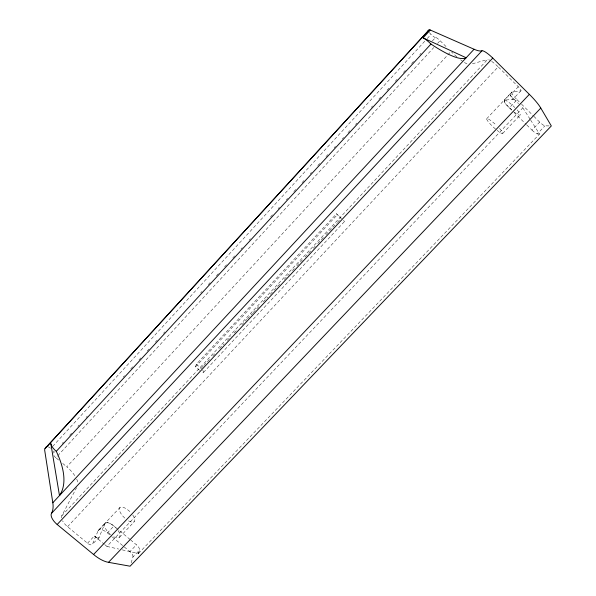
<?xml version="1.0" encoding="UTF-8"?>
<svg xmlns="http://www.w3.org/2000/svg" width="596" height="596" viewBox="0 0 596 596"><rect width="100%" height="100%" fill="white"/><g stroke="black" fill="none" stroke-linecap="round" stroke-linejoin="round"><path stroke-width="0.45" stroke-dasharray="2.98 2.23" d="M122.254 549.862L138.495 553.498L139.568 549.81A4.992 2.108 45.1 0 0 136.447 544.796L130.807 540.103M203.191 366.175L199.392 370.235L195.533 366.86L196.33 364.231L336.531 213.763L341.359 218.263M138.443 553.49L139.553 549.914M131.135 562.84L132.975 556.969L139.516 550.13M98.318 539.298L104.836 523.504L119.945 507.487M130.107 539.514L113.896 526.022C111.564 524.264 107.079 520.777 104.613 523.914L98.057 530.872L92.477 544.193A5.193 2.354 44 0 1 87.53 543.209L67.549 526.715A10.37 4.694 43.1 0 1 62.528 520.748M61.53 517.902A10.37 4.694 43.1 0 1 61.79 515.756L76.571 487.684M52.694 446.382L424.739 41.251M427.257 38.509L431.035 34.397M53.342 453.079L54.601 451.708M62.155 443.498L63.414 442.128M69.717 435.281L71.602 433.225M77.897 426.378L79.156 425.008M86.085 417.483L87.344 416.112M123.23 377.089L124.489 375.718M130.792 368.872L132.677 366.816M138.972 359.969L140.865 357.92M147.16 351.074L149.045 349.018M155.347 342.171L157.232 340.115M163.528 333.276L164.787 331.905M200.681 292.882L201.94 291.511M208.235 284.665L210.12 282.608M216.422 275.762L218.307 273.713M224.603 266.866L226.495 264.81M232.79 257.964L234.682 255.915M240.978 249.068L242.237 247.698M249.158 240.166L250.417 238.795M270.569 216.892L272.454 214.836M278.123 208.675L279.382 207.304M286.311 199.772L287.57 198.401M293.865 191.554L295.758 189.506M302.053 182.659L303.938 180.603M310.233 173.756L311.492 172.386M317.795 165.539L319.68 163.49M325.975 156.644L327.867 154.588M334.162 147.741L335.421 146.37M342.35 138.846L343.609 137.475M348.012 132.684L349.904 130.628M355.566 124.467L356.825 123.096M371.308 107.347L372.567 105.984M378.87 99.137L380.755 97.081M387.05 90.234L388.942 88.178M395.237 81.332L397.122 79.283M403.425 72.436L405.31 70.38M411.605 63.534L413.497 61.485M419.793 54.638L421.052 53.267M432.383 40.945L435.534 37.518A5.111 0.931 43.8 0 1 440.072 40.677L447.149 47.635M58.624 460.03L55.905 457.758L57.171 456.387M57.797 455.702L433.769 47.524M437.553 43.411L440.072 40.677M74.768 475.638A19.281 8.091 41.9 0 0 66.774 466.847L451.008 51.435M195.533 366.86L337.269 214.798L336.531 213.763M61.79 515.756L487.491 59.555A11.331 2.302 43.1 0 1 489.86 60.256M203.825 365.497L210.15 358.717M212.683 356.006L215.849 352.616M219.641 348.548L224.074 343.803M227.24 340.413L231.032 336.345M234.198 332.955L237.364 329.566M241.79 324.82L246.856 319.396M247.489 318.718L252.548 313.295M253.181 312.617L259.513 305.845M263.305 301.777L267.738 297.031M270.264 294.32L273.43 290.93M274.063 290.252L281.021 282.795M284.188 279.405L289.254 273.981M292.413 270.591L294.312 268.558M296.845 265.846L302.537 259.744M305.07 257.032L310.762 250.938M313.295 248.227L315.195 246.193M317.728 243.481L323.419 237.379M325.952 234.668L332.277 227.888M332.911 227.21L336.71 223.142M337.343 222.464L341.135 218.397L337.269 214.798M203.527 372.411L344.585 221.429L343.549 220.356M67.549 526.715L498.182 66.834L518.274 86.74A5.677 1.155 42.8 0 1 520.785 90.883L512.188 91.896L504.417 100.128C503.627 104.456 511.293 108.301 513.253 111.661M98.429 530.276L104.978 523.333M486.686 118.731L511.852 92.045M87.53 543.209L94.332 535.998A5.2 2.302 43.9 0 0 99.241 537.026L92.32 544.461M520.941 90.823L512.724 99.405A5.669 1.08 42.8 0 0 510.169 95.338L518.274 86.74M98.057 530.872A10.043 4.396 44.3 0 1 107.392 532.891L113.896 526.022A10.057 4.299 44.2 0 1 116.145 528.168M511.845 110.141A10.929 2.012 42.7 0 1 509.371 107.839L517.045 99.726A10.944 2.138 42.7 0 1 512.188 91.896M104.948 544.789L106.937 546.435L522.826 107.839L520.971 106.006M119.386 537.376L134.256 521.701M502.741 133.422L520.174 115.058M132.975 556.969A4.984 2.153 45.1 0 0 129.943 551.613L136.447 544.796M526.842 125.041L532.012 130.137L539.685 122.091A5.424 1.043 42.3 0 0 541.242 123.514L541.771 123.946A5.424 1.043 42.3 0 0 544.982 125.831L549.519 125.92M532.012 130.137A5.416 0.983 42.3 0 0 537.264 133.906L544.982 125.831M138.495 553.498L539.544 134.018L530.693 120.161M105.142 523.176C108.189 521.575 111.526 524.271 113.896 526.022M472.419 63.772L487.491 59.555M514.169 99.286L504.417 100.128C503.315 102.788 507.859 105.708 509.371 107.839M537.264 133.906L539.544 134.018M106.937 546.435L118.664 549.058M344.562 221.451L343.408 220.468M94.332 535.998L104.285 544.237M107.392 532.891L111.623 536.4M112.324 536.989L123.603 546.346M124.303 546.934L129.943 551.613M62.699 463.435L66.774 466.847M196.33 364.231L200.144 367.576A5.133 1.237 42.9 0 1 201.12 368.492M513.901 112.301L526.193 124.4M517.045 99.726L520.926 103.555M521.575 104.196L533.219 115.699M533.867 116.339L539.685 122.091M510.169 95.338L518.498 103.562M522.826 107.839L530.202 119.386M118.03 530.522A10.057 4.299 44.2 0 1 119.52 537.227A10.057 4.299 44.2 0 1 113.054 536.37M110.588 534.605A10.057 4.299 44.2 0 1 104.613 523.914M132.744 514.989A10.095 4.083 44.1 0 1 134.242 521.723A10.095 4.083 44.1 0 1 127.216 520.025M124.78 518.08A10.095 4.083 44.1 0 1 119.908 507.516A10.095 4.083 44.1 0 1 130.844 512.642M517.142 109.91A10.929 2.012 42.7 0 1 520.107 115.125A10.929 2.012 42.7 0 1 514.348 112.204M504.417 100.128A10.929 2.012 42.7 0 1 514.884 107.548M76.735 479.169A19.281 8.091 41.9 0 1 77.905 483.781M466.996 63.884A20.934 3.911 43.6 0 1 464.135 62.282M462.466 61.172A20.934 3.911 43.6 0 1 460.686 59.868M456.864 56.806A20.934 3.911 43.6 0 1 451.641 52.061M47.933 446.777A4.723 1.937 41.2 0 1 50.802 448.438M53.037 451.045A4.723 1.937 41.2 0 1 53.394 451.857M435.534 37.518A5.118 0.931 43.9 0 1 429.336 32.549M55.905 457.758A4.716 1.93 41.5 0 1 53.655 455.128M491.685 61.381A11.331 2.302 43.1 0 1 498.182 66.834M202.737 370.332A5.133 1.237 42.9 0 1 201.374 371.748M499.552 128.475A10.892 1.713 42.8 0 1 502.689 133.482A10.892 1.713 42.8 0 1 497.124 130.382M495.485 129.034A10.892 1.713 42.8 0 1 486.664 118.798A10.892 1.713 42.8 0 1 496.461 125.346"/><path stroke-width="0.89" d="M44.998 448.632L429.098 29.867A10.288 1.885 43.9 0 1 430.312 30.046L474.073 49.244A56.568 11.689 44.2 0 0 481.985 50.787A11.48 2.362 43.3 0 1 492.765 58.073L529.352 94.354A26.127 5.245 42.7 0 1 540.788 108.077L551.33 125.95L130.084 566.2L108.494 562.333A23.929 10.721 44.3 0 1 93.572 554.489L57.179 524.502A10.497 4.813 42.7 0 1 51.45 513.432A51.658 23.743 40.6 0 0 52.821 502.756L44.7 450.345A9.491 3.904 41.3 0 1 44.998 448.632L429.098 29.867M423.115 37.891L466.154 57.767A127.969 24.078 45 0 1 430.975 44.052A10.274 1.766 43.8 0 0 423.115 37.891L430.312 30.046M56.285 451.336A9.499 3.814 41.4 0 1 50.839 443.655L59.481 495.581A117.27 51.07 38.5 0 0 56.285 451.336L430.975 44.052M52.821 502.756L474.073 49.244M51.45 513.432L481.985 50.787M57.179 524.502L492.765 58.073M93.572 554.489L529.352 94.354M108.494 562.333L540.788 108.077M46.101 447.022A4.723 1.937 41.2 0 1 47.136 446.627M428.152 30.597A5.118 0.931 43.9 0 1 428.248 30.351"/></g></svg>
